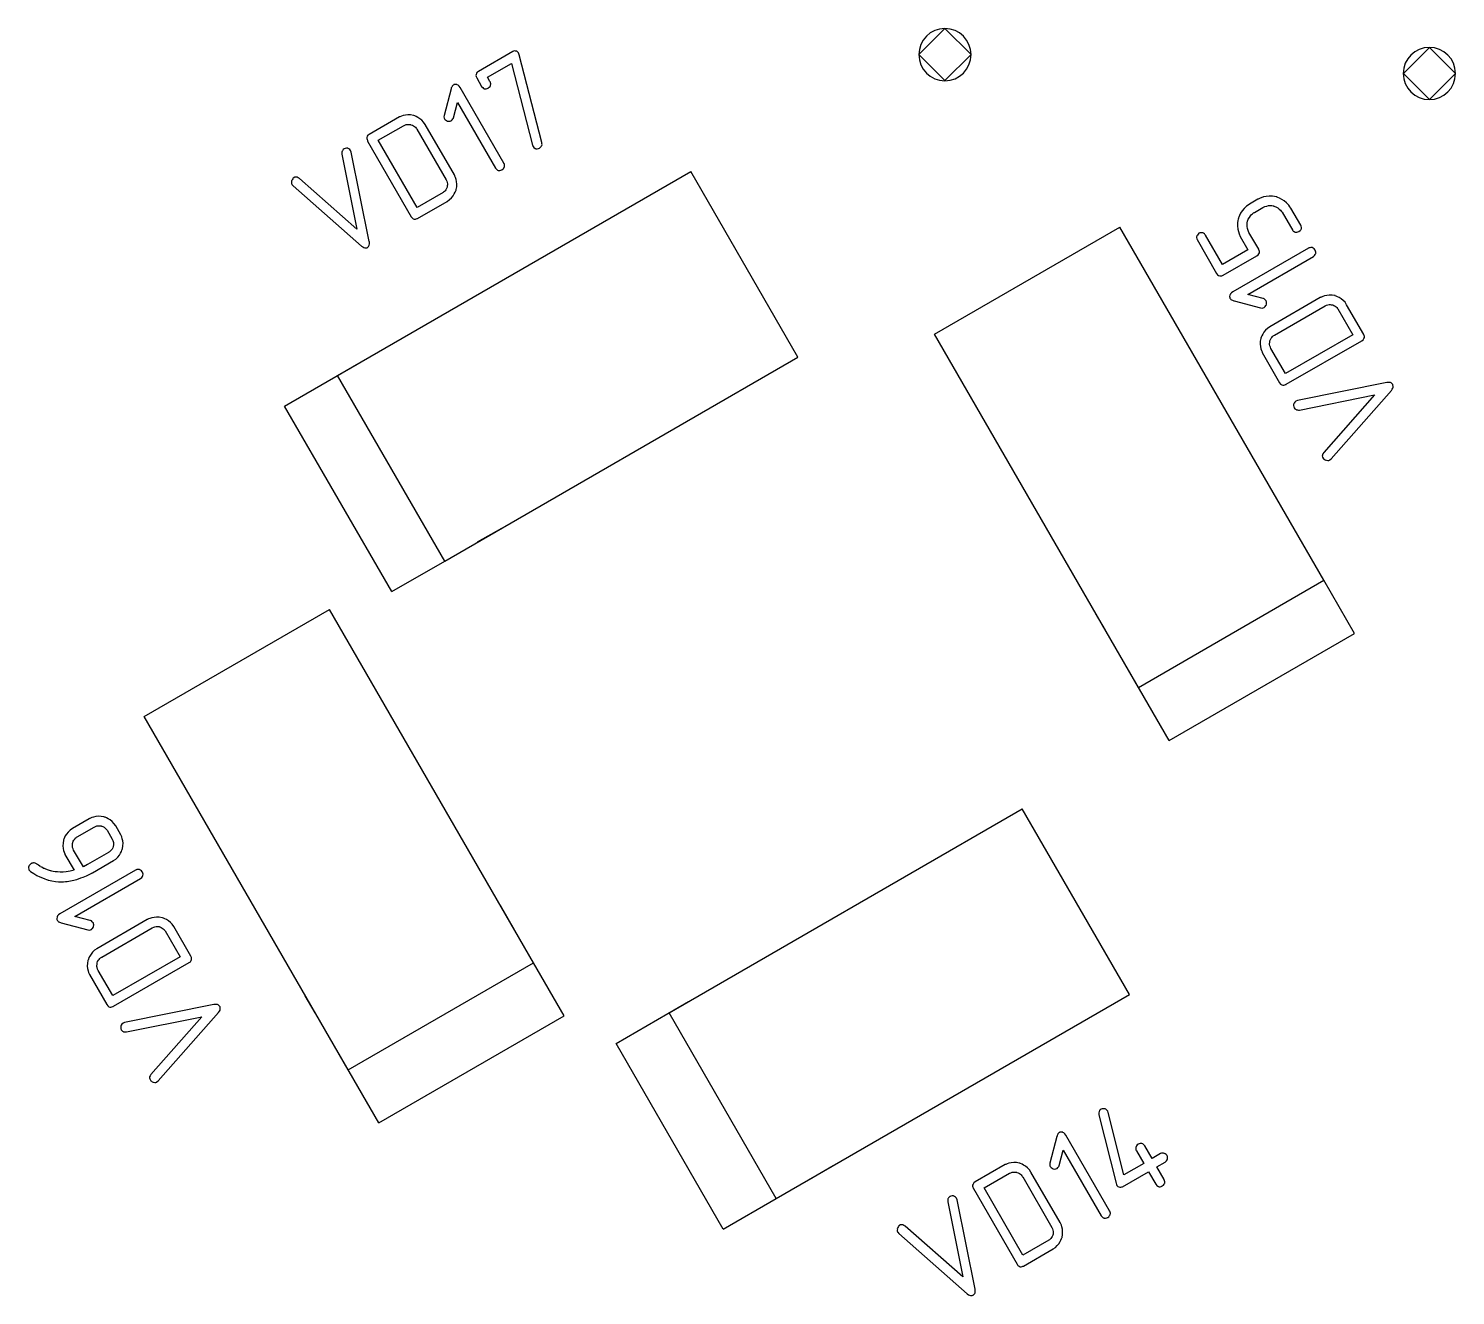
# Model space of a CAD drawing. Header units: inches. Extents: x 0 to 594, y -420 to 0.
# Drawn here: x 244.33 to 258.32, y -57.75 to -45.33 of the extents above; entities that cross this region are included whole.
import ezdxf

# ---------------------------------------------------------------- set-up
doc = ezdxf.new("R2010")
doc.units = ezdxf.units.IN
doc.header["$MEASUREMENT"] = 0

msp = doc.modelspace()

# ---------------------------------------------------------------- linework, layer by layer
at = {"color": 18, "true_color": 0x000000}
for p, q in [((253.312, -45.327), (253.057, -45.583)), ((253.568, -45.583), (253.312, -45.327)), ((249.075, -45.552), (248.738, -45.747)), ((249.083, -45.549), (249.075, -45.552)), ((249.075, -45.552), (249.075, -45.552)), ((249.092, -45.547), (249.083, -45.549)), ((249.102, -45.548), (249.092, -45.547)), ((249.113, -45.55), (249.102, -45.548)), ((249.122, -45.556), (249.113, -45.55)), ((249.13, -45.566), (249.122, -45.556)), ((249.138, -45.586), (249.13, -45.566)), ((249.36, -46.446), (249.138, -45.586)), ((253.057, -45.583), (253.312, -45.838)), ((253.312, -45.838), (253.568, -45.583)), ((258.062, -45.513), (257.807, -45.768)), ((258.318, -45.768), (258.062, -45.513)), ((248.738, -45.747), (248.725, -45.756)), ((248.827, -45.804), (249.061, -45.669)), ((249.061, -45.669), (249.269, -46.47)), ((248.484, -45.888), (248.48, -45.892)), ((248.49, -45.883), (248.484, -45.888)), ((248.496, -45.878), (248.49, -45.883)), ((248.497, -45.877), (248.496, -45.878)), ((248.503, -45.876), (248.497, -45.877)), ((248.497, -45.877), (248.497, -45.877)), ((248.512, -45.875), (248.503, -45.876)), ((248.526, -45.877), (248.512, -45.875)), ((248.529, -45.879), (248.526, -45.877)), ((248.538, -45.883), (248.529, -45.879)), ((248.548, -45.892), (248.538, -45.883)), ((248.715, -45.778), (248.714, -45.788)), ((248.714, -45.788), (248.716, -45.797)), ((248.718, -45.766), (248.715, -45.778)), ((248.716, -45.797), (248.719, -45.805)), ((248.725, -45.756), (248.718, -45.766)), ((248.719, -45.805), (248.721, -45.81)), ((248.721, -45.81), (248.722, -45.811)), ((248.722, -45.811), (248.769, -45.894)), ((248.851, -45.846), (248.827, -45.804)), ((248.851, -45.847), (248.851, -45.846)), ((248.853, -45.85), (248.851, -45.847)), ((248.852, -45.894), (248.855, -45.887)), ((248.855, -45.853), (248.853, -45.85)), ((248.856, -45.859), (248.855, -45.853)), ((248.855, -45.887), (248.857, -45.885)), ((248.858, -45.871), (248.856, -45.859)), ((248.857, -45.885), (248.858, -45.871)), ((257.807, -45.768), (258.062, -46.024)), ((258.062, -46.024), (258.318, -45.768)), ((248.47, -45.917), (248.401, -46.179)), ((248.471, -45.916), (248.47, -45.917)), ((248.472, -45.91), (248.471, -45.916)), ((248.476, -45.901), (248.472, -45.91)), ((248.48, -45.894), (248.476, -45.901)), ((248.48, -45.892), (248.48, -45.894)), ((248.558, -45.906), (248.548, -45.892)), ((248.986, -46.648), (248.558, -45.906)), ((248.769, -45.894), (248.78, -45.906)), ((248.78, -45.906), (248.789, -45.914)), ((248.789, -45.914), (248.795, -45.917)), ((248.795, -45.917), (248.799, -45.918)), ((248.799, -45.918), (248.813, -45.918)), ((248.813, -45.918), (248.823, -45.916)), ((248.823, -45.916), (248.831, -45.913)), ((248.831, -45.913), (248.833, -45.911)), ((248.833, -45.911), (248.844, -45.903)), ((248.844, -45.903), (248.852, -45.894)), ((248.493, -46.202), (248.533, -46.052)), ((248.533, -46.052), (248.905, -46.695)), ((247.963, -46.194), (247.667, -46.365)), ((247.756, -46.423), (248.004, -46.28)), ((247.968, -46.193), (247.963, -46.194)), ((247.963, -46.194), (247.963, -46.194)), ((247.982, -46.186), (247.968, -46.193)), ((248, -46.181), (247.982, -46.186)), ((248.022, -46.176), (248, -46.181)), ((248.004, -46.28), (248.017, -46.274)), ((248.017, -46.274), (248.03, -46.269)), ((248.017, -46.274), (248.017, -46.274)), ((248.047, -46.173), (248.022, -46.176)), ((248.03, -46.269), (248.042, -46.267)), ((248.042, -46.267), (248.053, -46.267)), ((248.073, -46.174), (248.047, -46.173)), ((248.053, -46.267), (248.062, -46.268)), ((248.062, -46.268), (248.071, -46.269)), ((248.071, -46.269), (248.074, -46.27)), ((248.101, -46.18), (248.073, -46.174)), ((248.074, -46.27), (248.076, -46.27)), ((248.076, -46.27), (248.091, -46.275)), ((248.091, -46.275), (248.102, -46.281)), ((248.105, -46.181), (248.101, -46.18)), ((248.102, -46.281), (248.112, -46.289)), ((248.113, -46.184), (248.105, -46.181)), ((248.112, -46.289), (248.12, -46.295)), ((248.128, -46.19), (248.113, -46.184)), ((248.12, -46.295), (248.126, -46.303)), ((248.126, -46.303), (248.131, -46.309)), ((248.144, -46.198), (248.128, -46.19)), ((248.131, -46.309), (248.134, -46.313)), ((248.163, -46.211), (248.144, -46.198)), ((248.182, -46.225), (248.163, -46.211)), ((248.2, -46.244), (248.182, -46.225)), ((248.216, -46.267), (248.2, -46.244)), ((248.502, -46.762), (248.216, -46.267)), ((248.401, -46.179), (248.4, -46.193)), ((248.4, -46.193), (248.402, -46.205)), ((248.402, -46.205), (248.404, -46.211)), ((248.404, -46.211), (248.405, -46.213)), ((248.405, -46.213), (248.405, -46.214)), ((248.405, -46.214), (248.41, -46.219)), ((248.41, -46.219), (248.414, -46.223)), ((248.414, -46.223), (248.425, -46.23)), ((248.425, -46.23), (248.432, -46.234)), ((248.432, -46.234), (248.435, -46.234)), ((248.435, -46.234), (248.436, -46.235)), ((248.436, -46.235), (248.45, -46.237)), ((248.45, -46.237), (248.461, -46.235)), ((248.461, -46.235), (248.468, -46.233)), ((248.468, -46.233), (248.471, -46.231)), ((248.471, -46.231), (248.48, -46.223)), ((248.48, -46.223), (248.488, -46.213)), ((248.488, -46.213), (248.492, -46.206)), ((248.492, -46.206), (248.493, -46.202)), ((247.647, -46.384), (247.644, -46.396)), ((247.644, -46.396), (247.644, -46.406)), ((247.644, -46.406), (247.646, -46.415)), ((247.646, -46.415), (247.649, -46.423)), ((247.654, -46.374), (247.647, -46.384)), ((247.649, -46.423), (247.65, -46.428)), ((247.65, -46.428), (247.651, -46.43)), ((247.651, -46.43), (248.079, -47.172)), ((247.667, -46.365), (247.654, -46.374)), ((248.137, -47.083), (247.756, -46.423)), ((248.134, -46.313), (248.135, -46.315)), ((248.135, -46.315), (248.421, -46.81)), ((249.361, -46.448), (249.36, -46.446)), ((249.361, -46.454), (249.361, -46.448)), ((247.4, -46.54), (247.399, -46.549)), ((247.399, -46.549), (247.399, -46.555)), ((247.399, -46.555), (247.4, -46.558)), ((247.402, -46.529), (247.4, -46.54)), ((247.4, -46.558), (247.547, -47.295)), ((247.404, -46.526), (247.402, -46.529)), ((247.407, -46.52), (247.404, -46.526)), ((247.413, -46.513), (247.407, -46.52)), ((247.421, -46.507), (247.413, -46.513)), ((247.423, -46.506), (247.421, -46.507)), ((247.431, -46.503), (247.423, -46.506)), ((247.423, -46.506), (247.423, -46.506)), ((247.443, -46.501), (247.431, -46.503)), ((247.456, -46.501), (247.443, -46.501)), ((247.46, -46.502), (247.456, -46.501)), ((247.467, -46.506), (247.46, -46.502)), ((247.476, -46.513), (247.467, -46.506)), ((247.485, -46.523), (247.476, -46.513)), ((247.491, -46.54), (247.485, -46.523)), ((247.668, -47.416), (247.491, -46.54)), ((249.269, -46.47), (249.27, -46.474)), ((249.27, -46.474), (249.271, -46.479)), ((249.271, -46.479), (249.273, -46.482)), ((249.273, -46.482), (249.274, -46.484)), ((249.274, -46.484), (249.282, -46.495)), ((249.282, -46.495), (249.293, -46.502)), ((249.293, -46.502), (249.299, -46.505)), ((249.299, -46.505), (249.302, -46.507)), ((249.302, -46.507), (249.315, -46.507)), ((249.315, -46.507), (249.326, -46.504)), ((249.326, -46.504), (249.336, -46.5)), ((249.336, -46.5), (249.338, -46.499)), ((249.338, -46.499), (249.347, -46.492)), ((249.347, -46.492), (249.354, -46.483)), ((249.354, -46.483), (249.357, -46.478)), ((249.357, -46.478), (249.359, -46.475)), ((249.359, -46.475), (249.362, -46.464)), ((249.362, -46.464), (249.361, -46.454)), ((247.357, -48.73), (250.821, -46.73)), ((248.905, -46.695), (248.915, -46.707)), ((248.915, -46.707), (248.924, -46.715)), ((248.924, -46.715), (248.931, -46.718)), ((248.931, -46.718), (248.934, -46.719)), ((248.934, -46.719), (248.948, -46.719)), ((248.948, -46.719), (248.958, -46.717)), ((248.958, -46.717), (248.966, -46.714)), ((248.966, -46.714), (248.968, -46.712)), ((248.968, -46.712), (248.98, -46.704)), ((248.98, -46.704), (248.987, -46.695)), ((248.987, -46.649), (248.986, -46.648)), ((248.989, -46.652), (248.987, -46.649)), ((248.987, -46.695), (248.99, -46.688)), ((248.992, -46.66), (248.989, -46.652)), ((248.99, -46.688), (248.992, -46.686)), ((248.994, -46.672), (248.992, -46.66)), ((248.992, -46.686), (248.994, -46.672)), ((251.871, -48.549), (250.821, -46.73)), ((246.906, -46.822), (246.904, -46.836)), ((246.904, -46.836), (246.905, -46.847)), ((246.907, -46.818), (246.905, -46.821)), ((246.905, -46.821), (246.906, -46.822)), ((246.905, -46.847), (246.908, -46.854)), ((246.91, -46.81), (246.907, -46.818)), ((246.908, -46.854), (246.908, -46.855)), ((246.908, -46.855), (246.909, -46.856)), ((246.909, -46.856), (246.92, -46.869)), ((246.917, -46.801), (246.91, -46.81)), ((246.921, -46.795), (246.917, -46.801)), ((246.92, -46.869), (247.59, -47.461)), ((246.938, -46.786), (246.921, -46.795)), ((246.951, -46.783), (246.938, -46.786)), ((246.953, -46.783), (246.951, -46.783)), ((246.959, -46.785), (246.953, -46.783)), ((246.97, -46.79), (246.959, -46.785)), ((246.983, -46.797), (246.97, -46.79)), ((247.547, -47.295), (246.983, -46.797)), ((248.421, -46.81), (248.427, -46.824)), ((248.427, -46.824), (248.431, -46.837)), ((248.431, -46.837), (248.434, -46.85)), ((248.433, -46.87), (248.432, -46.878)), ((248.434, -46.861), (248.433, -46.87)), ((248.434, -46.85), (248.434, -46.861)), ((248.503, -46.763), (248.502, -46.762)), ((248.503, -46.764), (248.503, -46.763)), ((248.505, -46.768), (248.503, -46.764)), ((248.507, -46.774), (248.505, -46.768)), ((248.514, -46.788), (248.507, -46.774)), ((248.519, -46.806), (248.514, -46.788)), ((248.524, -46.827), (248.519, -46.806)), ((248.526, -46.852), (248.524, -46.827)), ((248.525, -46.879), (248.526, -46.852)), ((248.391, -46.936), (248.137, -47.083)), ((248.397, -46.932), (248.391, -46.936)), ((248.404, -46.926), (248.397, -46.932)), ((248.412, -46.918), (248.404, -46.926)), ((248.418, -46.908), (248.412, -46.918)), ((248.425, -46.897), (248.418, -46.908)), ((248.431, -46.884), (248.425, -46.897)), ((248.432, -46.878), (248.431, -46.882)), ((248.431, -46.882), (248.431, -46.884)), ((248.432, -47.022), (248.455, -47.005)), ((248.455, -47.005), (248.474, -46.988)), ((248.474, -46.988), (248.49, -46.969)), ((248.49, -46.969), (248.501, -46.949)), ((248.501, -46.949), (248.51, -46.933)), ((248.51, -46.933), (248.516, -46.919)), ((248.516, -46.919), (248.52, -46.911)), ((248.52, -46.911), (248.521, -46.907)), ((248.521, -46.907), (248.525, -46.879)), ((256.381, -47.001), (256.299, -47.048)), ((256.382, -47), (256.381, -47.001)), ((256.384, -46.999), (256.382, -47)), ((256.389, -46.996), (256.384, -46.999)), ((256.396, -46.994), (256.389, -46.996)), ((256.402, -46.99), (256.396, -46.994)), ((256.412, -46.988), (256.402, -46.99)), ((256.435, -46.979), (256.412, -46.988)), ((256.461, -46.974), (256.435, -46.979)), ((256.492, -46.971), (256.461, -46.974)), ((256.508, -46.971), (256.492, -46.971)), ((256.525, -46.971), (256.508, -46.971)), ((256.543, -46.974), (256.525, -46.971)), ((256.561, -46.978), (256.543, -46.974)), ((256.563, -46.979), (256.561, -46.978)), ((256.565, -46.979), (256.563, -46.979)), ((256.57, -46.981), (256.565, -46.979)), ((256.577, -46.983), (256.57, -46.981)), ((256.593, -46.991), (256.577, -46.983)), ((256.614, -47.003), (256.593, -46.991)), ((256.637, -47.017), (256.614, -47.003)), ((248.142, -47.19), (248.432, -47.022)), ((256.211, -47.139), (256.201, -47.16)), ((256.227, -47.116), (256.211, -47.139)), ((256.246, -47.092), (256.227, -47.116)), ((256.27, -47.068), (256.246, -47.092)), ((256.284, -47.059), (256.27, -47.068)), ((256.299, -47.048), (256.284, -47.059)), ((256.318, -47.152), (256.329, -47.143)), ((256.329, -47.143), (256.338, -47.135)), ((256.338, -47.135), (256.344, -47.131)), ((256.344, -47.131), (256.346, -47.13)), ((256.346, -47.13), (256.428, -47.083)), ((256.428, -47.083), (256.448, -47.073)), ((256.448, -47.073), (256.468, -47.068)), ((256.468, -47.068), (256.485, -47.064)), ((256.485, -47.064), (256.503, -47.064)), ((256.503, -47.064), (256.516, -47.064)), ((256.516, -47.064), (256.529, -47.065)), ((256.529, -47.065), (256.536, -47.067)), ((256.536, -47.067), (256.538, -47.068)), ((256.538, -47.068), (256.558, -47.076)), ((256.558, -47.076), (256.575, -47.086)), ((256.575, -47.086), (256.589, -47.097)), ((256.589, -47.097), (256.601, -47.108)), ((256.601, -47.108), (256.61, -47.119)), ((256.61, -47.119), (256.618, -47.127)), ((256.618, -47.127), (256.722, -47.308)), ((256.661, -47.036), (256.637, -47.017)), ((256.685, -47.06), (256.661, -47.036)), ((256.694, -47.074), (256.685, -47.06)), ((256.705, -47.089), (256.694, -47.074)), ((256.801, -47.256), (256.705, -47.089)), ((248.079, -47.172), (248.088, -47.185)), ((248.088, -47.185), (248.099, -47.192)), ((248.099, -47.192), (248.109, -47.195)), ((248.109, -47.195), (248.121, -47.195)), ((248.121, -47.195), (248.129, -47.193)), ((248.129, -47.193), (248.136, -47.191)), ((248.136, -47.191), (248.142, -47.19)), ((253.21, -48.324), (255.028, -47.274)), ((257.028, -50.738), (255.028, -47.274)), ((256.185, -47.212), (256.181, -47.228)), ((256.181, -47.228), (256.182, -47.246)), ((256.182, -47.246), (256.182, -47.262)), ((256.182, -47.262), (256.185, -47.293)), ((256.189, -47.193), (256.185, -47.212)), ((256.19, -47.189), (256.189, -47.191)), ((256.189, -47.191), (256.189, -47.193)), ((256.191, -47.183), (256.19, -47.189)), ((256.194, -47.177), (256.191, -47.183)), ((256.201, -47.16), (256.194, -47.177)), ((256.275, -47.238), (256.277, -47.227)), ((256.275, -47.252), (256.275, -47.238)), ((256.275, -47.269), (256.275, -47.252)), ((256.279, -47.287), (256.275, -47.269)), ((256.277, -47.227), (256.279, -47.219)), ((256.279, -47.217), (256.287, -47.197)), ((256.279, -47.219), (256.279, -47.217)), ((256.284, -47.307), (256.279, -47.287)), ((256.287, -47.197), (256.297, -47.18)), ((256.297, -47.18), (256.307, -47.164)), ((256.307, -47.164), (256.318, -47.152)), ((256.805, -47.265), (256.801, -47.256)), ((256.807, -47.277), (256.805, -47.265)), ((256.805, -47.293), (256.807, -47.29)), ((256.807, -47.29), (256.807, -47.277)), ((247.669, -47.417), (247.668, -47.416)), ((247.669, -47.419), (247.669, -47.417)), ((247.67, -47.426), (247.669, -47.419)), ((247.67, -47.438), (247.67, -47.426)), ((255.782, -47.363), (255.78, -47.37)), ((255.78, -47.37), (255.78, -47.377)), ((255.78, -47.377), (255.781, -47.389)), ((255.781, -47.389), (255.784, -47.397)), ((255.783, -47.359), (255.782, -47.363)), ((255.787, -47.352), (255.783, -47.359)), ((255.784, -47.397), (255.976, -47.729)), ((255.784, -47.397), (255.784, -47.397)), ((255.794, -47.343), (255.787, -47.352)), ((255.803, -47.334), (255.794, -47.343)), ((255.806, -47.333), (255.803, -47.334)), ((255.812, -47.331), (255.806, -47.333)), ((255.823, -47.329), (255.812, -47.331)), ((255.836, -47.33), (255.823, -47.329)), ((255.84, -47.33), (255.836, -47.33)), ((255.847, -47.334), (255.84, -47.33)), ((255.857, -47.341), (255.847, -47.334)), ((255.862, -47.346), (255.857, -47.341)), ((255.867, -47.353), (255.862, -47.346)), ((256.034, -47.641), (255.867, -47.353)), ((256.185, -47.293), (256.19, -47.319)), ((256.19, -47.319), (256.198, -47.341)), ((256.198, -47.341), (256.2, -47.351)), ((256.2, -47.351), (256.204, -47.358)), ((256.204, -47.358), (256.207, -47.365)), ((256.207, -47.365), (256.283, -47.497)), ((256.293, -47.326), (256.284, -47.307)), ((256.389, -47.492), (256.293, -47.326)), ((256.722, -47.308), (256.728, -47.313)), ((256.728, -47.313), (256.737, -47.319)), ((256.737, -47.319), (256.745, -47.323)), ((256.745, -47.323), (256.748, -47.324)), ((256.748, -47.324), (256.749, -47.324)), ((256.749, -47.324), (256.763, -47.324)), ((256.763, -47.324), (256.774, -47.321)), ((256.774, -47.321), (256.781, -47.319)), ((256.781, -47.319), (256.782, -47.318)), ((256.782, -47.318), (256.783, -47.317)), ((256.783, -47.317), (256.794, -47.309)), ((256.794, -47.309), (256.801, -47.3)), ((256.801, -47.3), (256.805, -47.293)), ((247.59, -47.461), (247.603, -47.469)), ((247.603, -47.469), (247.614, -47.474)), ((247.614, -47.474), (247.624, -47.477)), ((247.624, -47.477), (247.633, -47.476)), ((247.633, -47.476), (247.64, -47.476)), ((247.64, -47.476), (247.646, -47.476)), ((247.646, -47.476), (247.65, -47.474)), ((247.65, -47.474), (247.659, -47.464)), ((247.659, -47.464), (247.664, -47.457)), ((247.664, -47.457), (247.668, -47.452)), ((247.668, -47.45), (247.67, -47.438)), ((247.668, -47.452), (247.668, -47.45)), ((256.283, -47.497), (256.034, -47.641)), ((256.041, -47.746), (256.372, -47.555)), ((256.877, -47.481), (256.135, -47.909)), ((256.281, -47.934), (256.925, -47.563)), ((256.372, -47.555), (256.384, -47.546)), ((256.384, -47.546), (256.391, -47.535)), ((256.391, -47.498), (256.389, -47.492)), ((256.393, -47.505), (256.391, -47.498)), ((256.391, -47.535), (256.395, -47.525)), ((256.395, -47.514), (256.393, -47.505)), ((256.395, -47.525), (256.395, -47.514)), ((256.879, -47.48), (256.877, -47.481)), ((256.881, -47.479), (256.879, -47.48)), ((256.889, -47.476), (256.881, -47.479)), ((256.901, -47.474), (256.889, -47.476)), ((256.915, -47.475), (256.901, -47.474)), ((256.918, -47.477), (256.915, -47.475)), ((256.924, -47.48), (256.918, -47.477)), ((256.933, -47.488), (256.924, -47.48)), ((256.925, -47.563), (256.937, -47.552)), ((256.942, -47.499), (256.933, -47.488)), ((256.937, -47.552), (256.944, -47.543)), ((256.943, -47.501), (256.942, -47.499)), ((256.946, -47.51), (256.943, -47.501)), ((256.944, -47.543), (256.947, -47.537)), ((256.949, -47.519), (256.946, -47.51)), ((256.947, -47.537), (256.948, -47.533)), ((256.948, -47.533), (256.949, -47.519)), ((255.976, -47.729), (255.985, -47.742)), ((255.985, -47.742), (255.995, -47.749)), ((255.995, -47.749), (256.007, -47.752)), ((256.007, -47.752), (256.017, -47.753)), ((256.017, -47.753), (256.026, -47.751)), ((256.026, -47.751), (256.034, -47.748)), ((256.034, -47.748), (256.04, -47.746)), ((256.04, -47.746), (256.041, -47.746)), ((256.106, -47.941), (256.104, -47.955)), ((256.104, -47.955), (256.105, -47.964)), ((256.105, -47.964), (256.107, -47.97)), ((256.108, -47.938), (256.106, -47.941)), ((256.107, -47.97), (256.107, -47.971)), ((256.107, -47.97), (256.107, -47.97)), ((256.107, -47.971), (256.113, -47.978)), ((256.112, -47.929), (256.108, -47.938)), ((256.121, -47.919), (256.112, -47.929)), ((256.113, -47.978), (256.117, -47.983)), ((256.117, -47.983), (256.122, -47.987)), ((256.135, -47.909), (256.121, -47.919)), ((256.122, -47.987), (256.123, -47.988)), ((256.123, -47.988), (256.131, -47.992)), ((256.431, -47.974), (256.281, -47.934)), ((256.435, -47.975), (256.431, -47.974)), ((256.443, -47.979), (256.435, -47.975)), ((256.452, -47.987), (256.443, -47.979)), ((256.461, -47.997), (256.452, -47.987)), ((256.991, -47.965), (256.497, -48.251)), ((256.992, -47.965), (256.991, -47.965)), ((256.994, -47.964), (256.992, -47.965)), ((256.997, -47.962), (256.994, -47.964)), ((257.003, -47.96), (256.997, -47.962)), ((257.017, -47.954), (257.003, -47.96)), ((257.035, -47.948), (257.017, -47.954)), ((257.057, -47.944), (257.035, -47.948)), ((257.081, -47.941), (257.057, -47.944)), ((257.108, -47.942), (257.081, -47.941)), ((257.137, -47.946), (257.108, -47.942)), ((257.14, -47.948), (257.137, -47.946)), ((257.149, -47.951), (257.14, -47.948)), ((257.162, -47.958), (257.149, -47.951)), ((257.179, -47.966), (257.162, -47.958)), ((257.198, -47.978), (257.179, -47.966)), ((257.217, -47.993), (257.198, -47.978)), ((256.131, -47.992), (256.139, -47.995)), ((256.139, -47.995), (256.145, -47.997)), ((256.145, -47.997), (256.147, -47.997)), ((256.147, -47.997), (256.408, -48.066)), ((256.408, -48.066), (256.422, -48.068)), ((256.422, -48.068), (256.434, -48.066)), ((256.434, -48.066), (256.441, -48.063)), ((256.441, -48.063), (256.442, -48.063)), ((256.442, -48.063), (256.443, -48.062)), ((256.443, -48.062), (256.448, -48.057)), ((256.448, -48.057), (256.453, -48.053)), ((256.453, -48.053), (256.46, -48.043)), ((256.46, -48.043), (256.464, -48.036)), ((256.462, -47.999), (256.461, -47.997)), ((256.464, -48.006), (256.462, -47.999)), ((256.464, -48.036), (256.463, -48.032)), ((256.463, -48.032), (256.465, -48.032)), ((256.466, -48.018), (256.464, -48.006)), ((256.465, -48.032), (256.466, -48.018)), ((256.544, -48.333), (257.04, -48.046)), ((257.04, -48.046), (257.054, -48.04)), ((257.054, -48.04), (257.066, -48.036)), ((257.066, -48.036), (257.079, -48.033)), ((257.079, -48.033), (257.091, -48.033)), ((257.091, -48.033), (257.1, -48.035)), ((257.1, -48.035), (257.108, -48.035)), ((257.108, -48.035), (257.112, -48.036)), ((257.112, -48.036), (257.114, -48.036)), ((257.114, -48.036), (257.126, -48.042)), ((257.126, -48.042), (257.137, -48.049)), ((257.137, -48.049), (257.148, -48.056)), ((257.148, -48.056), (257.155, -48.063)), ((257.155, -48.063), (257.161, -48.071)), ((257.161, -48.071), (257.166, -48.076)), ((257.166, -48.076), (257.312, -48.33)), ((257.235, -48.012), (257.217, -47.993)), ((257.251, -48.035), (257.235, -48.012)), ((257.419, -48.326), (257.251, -48.035)), ((256.474, -48.267), (256.455, -48.285)), ((256.497, -48.251), (256.474, -48.267)), ((247.917, -48.407), (248.084, -48.31)), ((255.21, -51.788), (253.21, -48.324)), ((256.404, -48.394), (256.403, -48.421)), ((256.409, -48.367), (256.404, -48.394)), ((256.41, -48.363), (256.409, -48.367)), ((256.413, -48.354), (256.41, -48.363)), ((256.419, -48.339), (256.413, -48.354)), ((256.428, -48.323), (256.419, -48.339)), ((256.44, -48.305), (256.428, -48.323)), ((256.455, -48.285), (256.44, -48.305)), ((256.496, -48.414), (256.498, -48.405)), ((256.498, -48.397), (256.499, -48.393)), ((256.498, -48.405), (256.498, -48.397)), ((256.499, -48.391), (256.504, -48.377)), ((256.499, -48.393), (256.499, -48.391)), ((256.504, -48.377), (256.511, -48.365)), ((256.511, -48.365), (256.518, -48.356)), ((256.518, -48.356), (256.525, -48.347)), ((256.525, -48.347), (256.532, -48.341)), ((256.532, -48.341), (256.538, -48.336)), ((256.538, -48.336), (256.543, -48.333)), ((256.543, -48.333), (256.544, -48.333)), ((257.312, -48.33), (256.652, -48.711)), ((256.659, -48.816), (257.401, -48.388)), ((257.401, -48.388), (257.414, -48.379)), ((257.414, -48.379), (257.421, -48.368)), ((257.42, -48.331), (257.419, -48.326)), ((257.423, -48.338), (257.42, -48.331)), ((257.421, -48.368), (257.425, -48.358)), ((257.425, -48.347), (257.423, -48.338)), ((257.425, -48.358), (257.425, -48.347)), ((248.407, -50.549), (251.871, -48.549)), ((256.403, -48.421), (256.405, -48.445)), ((256.405, -48.445), (256.41, -48.467)), ((256.41, -48.467), (256.415, -48.485)), ((256.415, -48.485), (256.422, -48.499)), ((256.422, -48.499), (256.424, -48.505)), ((256.424, -48.505), (256.594, -48.8)), ((256.424, -48.505), (256.424, -48.505)), ((256.496, -48.425), (256.496, -48.414)), ((256.498, -48.437), (256.496, -48.425)), ((256.503, -48.451), (256.498, -48.437)), ((256.509, -48.464), (256.503, -48.451)), ((256.503, -48.451), (256.503, -48.451)), ((256.652, -48.711), (256.509, -48.464)), ((246.838, -49.03), (247.549, -48.619)), ((248.407, -50.549), (247.357, -48.73)), ((256.594, -48.8), (256.603, -48.813)), ((256.603, -48.813), (256.614, -48.82)), ((256.614, -48.82), (256.625, -48.823)), ((256.625, -48.823), (256.635, -48.824)), ((256.635, -48.824), (256.644, -48.822)), ((256.644, -48.822), (256.652, -48.819)), ((256.652, -48.819), (256.658, -48.817)), ((256.658, -48.817), (256.659, -48.816)), ((257.645, -48.799), (256.769, -48.976)), ((257.646, -48.798), (257.645, -48.799)), ((257.648, -48.799), (257.646, -48.798)), ((257.656, -48.798), (257.648, -48.799)), ((257.667, -48.798), (257.656, -48.798)), ((257.679, -48.799), (257.667, -48.798)), ((257.681, -48.799), (257.679, -48.799)), ((257.686, -48.803), (257.681, -48.799)), ((257.693, -48.809), (257.686, -48.803)), ((257.703, -48.818), (257.693, -48.809)), ((257.705, -48.821), (257.703, -48.818)), ((257.705, -48.827), (257.705, -48.821)), ((257.706, -48.834), (257.705, -48.827)), ((256.788, -49.068), (257.525, -48.92)), ((257.525, -48.92), (257.027, -49.485)), ((257.099, -49.547), (257.69, -48.877)), ((257.69, -48.877), (257.699, -48.864)), ((257.699, -48.864), (257.704, -48.853)), ((257.704, -48.853), (257.706, -48.843)), ((257.706, -48.843), (257.706, -48.834)), ((247.888, -50.849), (246.838, -49.03)), ((256.731, -49.011), (256.73, -49.024)), ((256.73, -49.024), (256.732, -49.036)), ((256.732, -49.007), (256.731, -49.011)), ((256.736, -49), (256.732, -49.007)), ((256.732, -49.036), (256.735, -49.044)), ((256.735, -49.044), (256.736, -49.047)), ((256.735, -49.044), (256.735, -49.044)), ((256.742, -48.991), (256.736, -49)), ((256.736, -49.047), (256.743, -49.055)), ((256.753, -48.982), (256.742, -48.991)), ((256.743, -49.055), (256.749, -49.06)), ((256.749, -49.06), (256.756, -49.063)), ((256.769, -48.976), (256.753, -48.982)), ((256.756, -49.063), (256.758, -49.065)), ((256.758, -49.065), (256.769, -49.067)), ((256.769, -49.067), (256.778, -49.068)), ((256.778, -49.068), (256.784, -49.068)), ((256.784, -49.068), (256.788, -49.068)), ((257.013, -49.514), (257.012, -49.516)), ((257.012, -49.516), (257.015, -49.529)), ((257.014, -49.508), (257.013, -49.514)), ((257.019, -49.497), (257.014, -49.508)), ((257.015, -49.529), (257.025, -49.546)), ((257.027, -49.485), (257.019, -49.497)), ((257.025, -49.546), (257.031, -49.551)), ((257.031, -49.551), (257.039, -49.557)), ((257.039, -49.557), (257.048, -49.56)), ((257.048, -49.56), (257.05, -49.562)), ((257.05, -49.562), (257.052, -49.561)), ((257.052, -49.561), (257.066, -49.563)), ((257.066, -49.563), (257.076, -49.562)), ((257.076, -49.562), (257.083, -49.56)), ((257.083, -49.56), (257.084, -49.559)), ((257.084, -49.559), (257.085, -49.558)), ((257.085, -49.558), (257.099, -49.547)), ((248.73, -50.362), (248.967, -50.226)), ((256.842, -50.415), (256.705, -50.178)), ((247.888, -50.849), (248.407, -50.549)), ((255.21, -51.788), (257.028, -50.738)), ((257.328, -51.258), (257.028, -50.738)), ((245.46, -52.074), (247.278, -51.024)), ((249.278, -54.488), (247.278, -51.024)), ((254.887, -51.228), (254.79, -51.061)), ((255.51, -52.308), (257.328, -51.258)), ((255.51, -52.308), (255.099, -51.596)), ((247.46, -55.538), (245.46, -52.074)), ((250.607, -54.98), (254.071, -52.98)), ((255.121, -54.799), (254.071, -52.98)), ((244.922, -53.076), (244.757, -53.171)), ((244.805, -53.253), (244.969, -53.158)), ((244.923, -53.075), (244.922, -53.076)), ((244.925, -53.075), (244.923, -53.075)), ((244.928, -53.072), (244.925, -53.075)), ((244.934, -53.071), (244.928, -53.072)), ((244.947, -53.065), (244.934, -53.071)), ((244.965, -53.06), (244.947, -53.065)), ((244.987, -53.055), (244.965, -53.06)), ((244.969, -53.158), (244.984, -53.151)), ((244.984, -53.151), (244.996, -53.147)), ((245.011, -53.052), (244.987, -53.055)), ((244.996, -53.147), (245.009, -53.145)), ((245.009, -53.145), (245.02, -53.145)), ((245.038, -53.053), (245.011, -53.052)), ((245.02, -53.145), (245.029, -53.146)), ((245.029, -53.146), (245.038, -53.146)), ((245.066, -53.058), (245.038, -53.053)), ((245.038, -53.146), (245.041, -53.147)), ((245.041, -53.147), (245.043, -53.148)), ((245.043, -53.148), (245.056, -53.153)), ((245.056, -53.153), (245.067, -53.16)), ((245.07, -53.059), (245.066, -53.058)), ((245.067, -53.16), (245.077, -53.167)), ((245.079, -53.062), (245.07, -53.059)), ((245.077, -53.167), (245.085, -53.174)), ((245.092, -53.068), (245.079, -53.062)), ((245.108, -53.076), (245.092, -53.068)), ((245.127, -53.088), (245.108, -53.076)), ((245.146, -53.103), (245.127, -53.088)), ((245.164, -53.123), (245.146, -53.103)), ((245.181, -53.146), (245.164, -53.123)), ((245.232, -53.235), (245.181, -53.146)), ((244.67, -53.287), (244.665, -53.316)), ((244.671, -53.283), (244.67, -53.287)), ((244.674, -53.275), (244.671, -53.283)), ((244.679, -53.261), (244.674, -53.275)), ((244.687, -53.244), (244.679, -53.261)), ((244.699, -53.226), (244.687, -53.244)), ((244.714, -53.206), (244.699, -53.226)), ((244.734, -53.188), (244.714, -53.206)), ((244.757, -53.171), (244.734, -53.188)), ((244.76, -53.311), (244.765, -53.297)), ((244.765, -53.297), (244.771, -53.285)), ((244.771, -53.285), (244.779, -53.276)), ((244.779, -53.276), (244.785, -53.267)), ((244.785, -53.267), (244.793, -53.261)), ((244.793, -53.261), (244.798, -53.256)), ((244.798, -53.256), (244.803, -53.254)), ((244.803, -53.254), (244.805, -53.253)), ((245.085, -53.174), (245.091, -53.182)), ((245.091, -53.182), (245.096, -53.187)), ((245.096, -53.187), (245.147, -53.277)), ((245.147, -53.277), (245.152, -53.288)), ((245.152, -53.288), (245.157, -53.299)), ((245.157, -53.299), (245.16, -53.308)), ((245.234, -53.241), (245.232, -53.235)), ((245.24, -53.254), (245.234, -53.241)), ((245.245, -53.272), (245.24, -53.254)), ((245.25, -53.294), (245.245, -53.272)), ((245.253, -53.316), (245.25, -53.294)), ((244.665, -53.316), (244.664, -53.342)), ((244.664, -53.342), (244.667, -53.367)), ((244.667, -53.367), (244.671, -53.387)), ((244.671, -53.387), (244.676, -53.405)), ((244.676, -53.405), (244.683, -53.419)), ((244.683, -53.419), (244.684, -53.425)), ((244.684, -53.425), (244.774, -53.58)), ((244.757, -53.334), (244.758, -53.325)), ((244.757, -53.345), (244.757, -53.334)), ((244.759, -53.357), (244.757, -53.345)), ((244.758, -53.325), (244.759, -53.317)), ((244.759, -53.317), (244.76, -53.313)), ((244.764, -53.371), (244.759, -53.357)), ((244.76, -53.313), (244.76, -53.311)), ((244.769, -53.384), (244.764, -53.371)), ((244.764, -53.371), (244.764, -53.371)), ((244.864, -53.547), (244.769, -53.384)), ((245.112, -53.406), (244.906, -53.525)), ((245.114, -53.405), (245.112, -53.406)), ((245.119, -53.402), (245.114, -53.405)), ((245.124, -53.397), (245.119, -53.402)), ((245.131, -53.392), (245.124, -53.397)), ((245.138, -53.383), (245.131, -53.392)), ((245.146, -53.373), (245.138, -53.383)), ((245.152, -53.362), (245.146, -53.373)), ((245.158, -53.349), (245.152, -53.362)), ((245.159, -53.337), (245.157, -53.345)), ((245.157, -53.345), (245.158, -53.349)), ((245.16, -53.324), (245.159, -53.337)), ((245.16, -53.308), (245.16, -53.31)), ((245.16, -53.31), (245.16, -53.311)), ((245.16, -53.311), (245.16, -53.324)), ((245.202, -53.453), (245.218, -53.433)), ((245.218, -53.433), (245.229, -53.415)), ((245.229, -53.415), (245.238, -53.398)), ((245.238, -53.398), (245.243, -53.384)), ((245.243, -53.384), (245.246, -53.375)), ((245.246, -53.375), (245.247, -53.372)), ((245.247, -53.372), (245.252, -53.343)), ((245.252, -53.343), (245.253, -53.316)), ((244.329, -53.542), (244.327, -53.55)), ((244.327, -53.55), (244.327, -53.556)), ((244.327, -53.556), (244.328, -53.569)), ((244.328, -53.569), (244.331, -53.577)), ((244.33, -53.54), (244.329, -53.542)), ((244.334, -53.533), (244.33, -53.54)), ((244.331, -53.577), (244.332, -53.579)), ((244.331, -53.577), (244.331, -53.577)), ((244.332, -53.579), (244.347, -53.594)), ((244.342, -53.523), (244.334, -53.533)), ((244.354, -53.515), (244.342, -53.523)), ((244.355, -53.514), (244.354, -53.515)), ((244.36, -53.511), (244.355, -53.514)), ((244.368, -53.51), (244.36, -53.511)), ((244.376, -53.509), (244.368, -53.51)), ((244.378, -53.509), (244.376, -53.509)), ((244.383, -53.509), (244.378, -53.509)), ((244.393, -53.512), (244.383, -53.509)), ((244.404, -53.518), (244.393, -53.512)), ((244.405, -53.519), (244.404, -53.518)), ((244.407, -53.52), (244.405, -53.519)), ((244.415, -53.525), (244.407, -53.52)), ((244.425, -53.532), (244.415, -53.525)), ((244.437, -53.54), (244.425, -53.532)), ((244.439, -53.542), (244.437, -53.54)), ((244.445, -53.547), (244.439, -53.542)), ((244.456, -53.552), (244.445, -53.547)), ((244.469, -53.559), (244.456, -53.552)), ((244.471, -53.56), (244.469, -53.559)), ((244.474, -53.563), (244.471, -53.56)), ((244.482, -53.565), (244.474, -53.563)), ((244.49, -53.568), (244.482, -53.565)), ((244.513, -53.577), (244.49, -53.568)), ((244.541, -53.586), (244.513, -53.577)), ((244.545, -53.587), (244.541, -53.586)), ((244.554, -53.589), (244.545, -53.587)), ((245.377, -53.58), (244.635, -54.008)), ((244.774, -53.58), (244.735, -53.589)), ((244.906, -53.525), (244.864, -53.547)), ((244.953, -53.607), (245.16, -53.487)), ((245.16, -53.487), (245.183, -53.471)), ((245.183, -53.471), (245.202, -53.453)), ((245.379, -53.579), (245.377, -53.58)), ((245.381, -53.578), (245.379, -53.579)), ((245.389, -53.575), (245.381, -53.578)), ((245.401, -53.573), (245.389, -53.575)), ((245.415, -53.574), (245.401, -53.573)), ((245.418, -53.576), (245.415, -53.574)), ((245.424, -53.579), (245.418, -53.576)), ((245.433, -53.587), (245.424, -53.579)), ((245.442, -53.598), (245.433, -53.587)), ((244.347, -53.594), (244.377, -53.614)), ((244.377, -53.614), (244.408, -53.632)), ((244.408, -53.632), (244.437, -53.646)), ((244.437, -53.646), (244.463, -53.657)), ((244.463, -53.657), (244.486, -53.666)), ((244.486, -53.666), (244.504, -53.672)), ((244.504, -53.672), (244.511, -53.675)), ((244.511, -53.675), (244.517, -53.676)), ((244.517, -53.676), (244.519, -53.677)), ((244.519, -53.677), (244.521, -53.677)), ((244.521, -53.677), (244.556, -53.685)), ((244.569, -53.592), (244.554, -53.589)), ((244.556, -53.685), (244.59, -53.69)), ((244.589, -53.596), (244.569, -53.592)), ((244.612, -53.597), (244.589, -53.596)), ((244.59, -53.69), (244.621, -53.693)), ((244.638, -53.6), (244.612, -53.597)), ((244.621, -53.693), (244.648, -53.693)), ((244.666, -53.599), (244.638, -53.6)), ((244.648, -53.693), (244.671, -53.693)), ((244.695, -53.596), (244.666, -53.599)), ((244.671, -53.693), (244.69, -53.692)), ((244.69, -53.692), (244.696, -53.691)), ((244.735, -53.589), (244.695, -53.596)), ((244.696, -53.691), (244.701, -53.692)), ((244.701, -53.692), (244.705, -53.692)), ((244.705, -53.692), (244.706, -53.691)), ((244.706, -53.691), (244.753, -53.683)), ((244.753, -53.683), (244.8, -53.671)), ((244.781, -54.033), (245.425, -53.662)), ((244.8, -53.671), (244.841, -53.657)), ((244.841, -53.657), (244.861, -53.65)), ((244.861, -53.65), (244.878, -53.642)), ((244.878, -53.642), (244.895, -53.635)), ((244.895, -53.635), (244.909, -53.629)), ((244.909, -53.629), (244.922, -53.623)), ((244.922, -53.623), (244.933, -53.617)), ((244.933, -53.617), (244.942, -53.613)), ((244.942, -53.613), (244.948, -53.609)), ((244.948, -53.609), (244.952, -53.607)), ((244.952, -53.607), (244.953, -53.607)), ((245.425, -53.662), (245.437, -53.651)), ((245.437, -53.651), (245.444, -53.642)), ((245.443, -53.601), (245.442, -53.598)), ((245.446, -53.609), (245.443, -53.601)), ((245.444, -53.642), (245.447, -53.636)), ((245.449, -53.618), (245.446, -53.609)), ((245.447, -53.636), (245.448, -53.632)), ((245.448, -53.632), (245.449, -53.618)), ((249.092, -54.165), (248.955, -53.928)), ((244.606, -54.04), (244.604, -54.054)), ((244.604, -54.054), (244.605, -54.063)), ((244.605, -54.063), (244.607, -54.069)), ((244.608, -54.037), (244.606, -54.04)), ((244.607, -54.069), (244.607, -54.07)), ((244.607, -54.069), (244.607, -54.069)), ((244.607, -54.07), (244.613, -54.077)), ((244.612, -54.028), (244.608, -54.037)), ((244.621, -54.018), (244.612, -54.028)), ((244.613, -54.077), (244.617, -54.082)), ((244.617, -54.082), (244.622, -54.086)), ((244.635, -54.008), (244.621, -54.018)), ((244.622, -54.086), (244.623, -54.087)), ((244.623, -54.087), (244.631, -54.091)), ((244.631, -54.091), (244.639, -54.094)), ((244.639, -54.094), (244.645, -54.096)), ((244.645, -54.096), (244.647, -54.096)), ((244.647, -54.096), (244.908, -54.165)), ((244.931, -54.073), (244.781, -54.033)), ((244.935, -54.074), (244.931, -54.073)), ((244.943, -54.078), (244.935, -54.074)), ((244.952, -54.086), (244.943, -54.078)), ((244.961, -54.096), (244.952, -54.086)), ((244.953, -54.152), (244.96, -54.142)), ((244.96, -54.142), (244.964, -54.135)), ((244.962, -54.098), (244.961, -54.096)), ((244.964, -54.105), (244.962, -54.098)), ((244.964, -54.135), (244.963, -54.131)), ((244.963, -54.131), (244.965, -54.131)), ((244.966, -54.117), (244.964, -54.105)), ((244.965, -54.131), (244.966, -54.117)), ((245.491, -54.064), (244.997, -54.35)), ((245.044, -54.432), (245.54, -54.145)), ((245.492, -54.064), (245.491, -54.064)), ((245.494, -54.063), (245.492, -54.064)), ((245.497, -54.061), (245.494, -54.063)), ((245.503, -54.059), (245.497, -54.061)), ((245.517, -54.053), (245.503, -54.059)), ((245.535, -54.047), (245.517, -54.053)), ((245.557, -54.043), (245.535, -54.047)), ((245.54, -54.145), (245.554, -54.139)), ((245.554, -54.139), (245.566, -54.135)), ((245.581, -54.04), (245.557, -54.043)), ((245.566, -54.135), (245.579, -54.132)), ((245.579, -54.132), (245.591, -54.132)), ((245.608, -54.041), (245.581, -54.04)), ((245.591, -54.132), (245.6, -54.134)), ((245.6, -54.134), (245.608, -54.134)), ((245.637, -54.046), (245.608, -54.041)), ((245.608, -54.134), (245.612, -54.135)), ((245.612, -54.135), (245.614, -54.135)), ((245.614, -54.135), (245.626, -54.141)), ((245.626, -54.141), (245.637, -54.148)), ((245.64, -54.047), (245.637, -54.046)), ((245.649, -54.05), (245.64, -54.047)), ((245.662, -54.057), (245.649, -54.05)), ((245.679, -54.065), (245.662, -54.057)), ((245.698, -54.077), (245.679, -54.065)), ((245.717, -54.092), (245.698, -54.077)), ((245.735, -54.111), (245.717, -54.092)), ((245.751, -54.134), (245.735, -54.111)), ((245.919, -54.425), (245.751, -54.134)), ((244.908, -54.165), (244.922, -54.167)), ((244.922, -54.167), (244.934, -54.165)), ((244.934, -54.165), (244.941, -54.162)), ((244.941, -54.162), (244.942, -54.162)), ((244.942, -54.162), (244.943, -54.161)), ((244.943, -54.161), (244.948, -54.156)), ((244.948, -54.156), (244.953, -54.152)), ((245.637, -54.148), (245.648, -54.155)), ((245.648, -54.155), (245.655, -54.162)), ((245.655, -54.162), (245.661, -54.17)), ((245.661, -54.17), (245.666, -54.175)), ((245.666, -54.175), (245.812, -54.429)), ((244.928, -54.422), (244.919, -54.438)), ((244.94, -54.404), (244.928, -54.422)), ((244.955, -54.384), (244.94, -54.404)), ((244.974, -54.366), (244.955, -54.384)), ((244.997, -54.35), (244.974, -54.366)), ((245.92, -54.43), (245.919, -54.425)), ((244.904, -54.493), (244.903, -54.52)), ((244.903, -54.52), (244.905, -54.544)), ((244.909, -54.466), (244.904, -54.493)), ((244.905, -54.544), (244.91, -54.566)), ((244.91, -54.462), (244.909, -54.466)), ((244.913, -54.453), (244.91, -54.462)), ((244.91, -54.566), (244.915, -54.584)), ((244.919, -54.438), (244.913, -54.453)), ((244.996, -54.513), (244.998, -54.504)), ((244.996, -54.524), (244.996, -54.513)), ((244.998, -54.536), (244.996, -54.524)), ((244.998, -54.496), (244.999, -54.492)), ((244.998, -54.504), (244.998, -54.496)), ((245.003, -54.55), (244.998, -54.536)), ((244.999, -54.49), (245.004, -54.476)), ((244.999, -54.492), (244.999, -54.49)), ((245.009, -54.563), (245.003, -54.55)), ((245.003, -54.55), (245.003, -54.55)), ((245.004, -54.476), (245.011, -54.464)), ((245.152, -54.81), (245.009, -54.563)), ((245.011, -54.464), (245.018, -54.455)), ((245.018, -54.455), (245.025, -54.446)), ((245.025, -54.446), (245.032, -54.44)), ((245.032, -54.44), (245.038, -54.435)), ((245.038, -54.435), (245.043, -54.432)), ((245.043, -54.432), (245.044, -54.432)), ((245.812, -54.429), (245.152, -54.81)), ((245.159, -54.915), (245.901, -54.487)), ((245.901, -54.487), (245.914, -54.478)), ((245.914, -54.478), (245.921, -54.467)), ((245.923, -54.437), (245.92, -54.43)), ((245.921, -54.467), (245.925, -54.457)), ((245.925, -54.446), (245.923, -54.437)), ((245.925, -54.457), (245.925, -54.446)), ((247.46, -55.538), (249.278, -54.488)), ((249.578, -55.008), (249.278, -54.488)), ((251.167, -54.657), (251.334, -54.56)), ((244.915, -54.584), (244.922, -54.598)), ((244.922, -54.598), (244.924, -54.604)), ((244.924, -54.604), (245.094, -54.899)), ((244.924, -54.604), (244.924, -54.604)), ((247.137, -54.978), (247.04, -54.811)), ((251.657, -56.799), (255.121, -54.799)), ((245.094, -54.899), (245.103, -54.912)), ((245.103, -54.912), (245.114, -54.919)), ((245.114, -54.919), (245.125, -54.922)), ((245.125, -54.922), (245.135, -54.923)), ((245.135, -54.923), (245.144, -54.921)), ((245.144, -54.921), (245.152, -54.918)), ((245.152, -54.918), (245.158, -54.916)), ((245.158, -54.916), (245.159, -54.915)), ((246.145, -54.898), (245.269, -55.075)), ((245.599, -55.646), (246.19, -54.976)), ((246.146, -54.897), (246.145, -54.898)), ((246.148, -54.898), (246.146, -54.897)), ((246.156, -54.897), (246.148, -54.898)), ((246.167, -54.897), (246.156, -54.897)), ((246.179, -54.898), (246.167, -54.897)), ((246.181, -54.898), (246.179, -54.898)), ((246.186, -54.902), (246.181, -54.898)), ((246.193, -54.908), (246.186, -54.902)), ((246.19, -54.976), (246.199, -54.963)), ((246.203, -54.917), (246.193, -54.908)), ((246.199, -54.963), (246.204, -54.952)), ((246.205, -54.92), (246.203, -54.917)), ((246.204, -54.952), (246.206, -54.942)), ((246.205, -54.927), (246.205, -54.92)), ((246.206, -54.933), (246.205, -54.927)), ((246.206, -54.942), (246.206, -54.933)), ((250.088, -55.28), (250.799, -54.869)), ((251.657, -56.799), (250.607, -54.98)), ((245.231, -55.11), (245.23, -55.123)), ((245.23, -55.123), (245.232, -55.135)), ((245.232, -55.106), (245.231, -55.11)), ((245.236, -55.099), (245.232, -55.106)), ((245.242, -55.09), (245.236, -55.099)), ((245.253, -55.081), (245.242, -55.09)), ((245.269, -55.075), (245.253, -55.081)), ((245.288, -55.167), (246.025, -55.019)), ((246.025, -55.019), (245.527, -55.584)), ((247.76, -56.058), (249.578, -55.008)), ((245.232, -55.135), (245.235, -55.143)), ((245.235, -55.143), (245.236, -55.146)), ((245.235, -55.143), (245.235, -55.143)), ((245.236, -55.146), (245.243, -55.154)), ((245.243, -55.154), (245.249, -55.159)), ((245.249, -55.159), (245.256, -55.162)), ((245.256, -55.162), (245.258, -55.164)), ((245.258, -55.164), (245.269, -55.166)), ((245.269, -55.166), (245.278, -55.167)), ((245.278, -55.167), (245.284, -55.167)), ((245.284, -55.167), (245.288, -55.167)), ((247.76, -56.058), (247.349, -55.346)), ((251.138, -57.099), (250.088, -55.28)), ((245.513, -55.613), (245.512, -55.615)), ((245.512, -55.615), (245.515, -55.628)), ((245.514, -55.607), (245.513, -55.613)), ((245.519, -55.596), (245.514, -55.607)), ((245.515, -55.628), (245.525, -55.645)), ((245.527, -55.584), (245.519, -55.596)), ((245.525, -55.645), (245.531, -55.65)), ((245.531, -55.65), (245.539, -55.656)), ((245.539, -55.656), (245.548, -55.659)), ((245.548, -55.659), (245.55, -55.661)), ((245.55, -55.661), (245.552, -55.66)), ((245.552, -55.66), (245.566, -55.662)), ((245.566, -55.662), (245.576, -55.661)), ((245.576, -55.661), (245.583, -55.659)), ((245.583, -55.659), (245.584, -55.658)), ((245.584, -55.658), (245.585, -55.657)), ((245.585, -55.657), (245.599, -55.646)), ((254.823, -55.948), (254.82, -55.959)), ((254.82, -55.959), (254.821, -55.969)), ((254.828, -55.939), (254.823, -55.948)), ((254.831, -55.933), (254.828, -55.937)), ((254.828, -55.937), (254.828, -55.939)), ((254.835, -55.929), (254.831, -55.933)), ((254.845, -55.924), (254.835, -55.929)), ((254.853, -55.921), (254.845, -55.924)), ((254.845, -55.924), (254.845, -55.924)), ((254.865, -55.919), (254.853, -55.921)), ((254.879, -55.92), (254.865, -55.919)), ((254.883, -55.921), (254.879, -55.92)), ((254.889, -55.924), (254.883, -55.921)), ((254.899, -55.932), (254.889, -55.924)), ((254.908, -55.943), (254.899, -55.932)), ((254.914, -55.956), (254.908, -55.943)), ((255.067, -56.567), (254.914, -55.956)), ((254.821, -55.969), (254.821, -55.975)), ((254.821, -55.975), (254.821, -55.978)), ((254.821, -55.978), (254.99, -56.651)), ((254.41, -56.191), (254.341, -56.452)), ((254.411, -56.189), (254.41, -56.191)), ((254.412, -56.183), (254.411, -56.189)), ((254.416, -56.175), (254.412, -56.183)), ((254.42, -56.168), (254.416, -56.175)), ((254.424, -56.162), (254.42, -56.166)), ((254.42, -56.166), (254.42, -56.168)), ((254.43, -56.157), (254.424, -56.162)), ((254.436, -56.152), (254.43, -56.157)), ((254.437, -56.151), (254.436, -56.152)), ((254.443, -56.149), (254.437, -56.151)), ((254.437, -56.151), (254.437, -56.151)), ((254.453, -56.149), (254.443, -56.149)), ((254.467, -56.15), (254.453, -56.149)), ((254.469, -56.152), (254.467, -56.15)), ((254.478, -56.157), (254.469, -56.152)), ((254.488, -56.166), (254.478, -56.157)), ((254.498, -56.179), (254.488, -56.166)), ((254.926, -56.922), (254.498, -56.179)), ((254.433, -56.476), (254.473, -56.326)), ((254.473, -56.326), (254.845, -56.969)), ((255.184, -56.294), (255.183, -56.309)), ((255.183, -56.309), (255.185, -56.321)), ((255.186, -56.292), (255.184, -56.294)), ((255.185, -56.321), (255.188, -56.329)), ((255.189, -56.283), (255.186, -56.292)), ((255.188, -56.329), (255.189, -56.331)), ((255.196, -56.275), (255.189, -56.283)), ((255.189, -56.331), (255.19, -56.332)), ((255.19, -56.332), (255.261, -56.455)), ((255.206, -56.267), (255.196, -56.275)), ((255.209, -56.266), (255.206, -56.267)), ((255.217, -56.263), (255.209, -56.266)), ((255.227, -56.261), (255.217, -56.263)), ((255.241, -56.262), (255.227, -56.261)), ((255.242, -56.261), (255.241, -56.262)), ((255.244, -56.262), (255.242, -56.261)), ((255.252, -56.265), (255.244, -56.262)), ((255.261, -56.273), (255.252, -56.265)), ((255.267, -56.277), (255.261, -56.273)), ((255.272, -56.285), (255.267, -56.277)), ((255.343, -56.408), (255.272, -56.285)), ((255.427, -56.359), (255.343, -56.408)), ((255.435, -56.356), (255.427, -56.359)), ((255.448, -56.356), (255.435, -56.356)), ((255.454, -56.355), (255.448, -56.356)), ((255.462, -56.357), (255.454, -56.355)), ((255.465, -56.358), (255.462, -56.357)), ((255.473, -56.362), (255.465, -56.358)), ((255.481, -56.369), (255.473, -56.362)), ((255.49, -56.378), (255.481, -56.369)), ((255.491, -56.381), (255.49, -56.378)), ((255.494, -56.387), (255.491, -56.381)), ((251.98, -56.612), (252.217, -56.476)), ((253.903, -56.468), (253.607, -56.638)), ((253.908, -56.466), (253.903, -56.468)), ((253.903, -56.468), (253.903, -56.468)), ((253.922, -56.46), (253.908, -56.466)), ((253.94, -56.454), (253.922, -56.46)), ((253.962, -56.45), (253.94, -56.454)), ((253.987, -56.447), (253.962, -56.45)), ((254.013, -56.448), (253.987, -56.447)), ((254.041, -56.453), (254.013, -56.448)), ((254.045, -56.454), (254.041, -56.453)), ((254.053, -56.458), (254.045, -56.454)), ((254.068, -56.464), (254.053, -56.458)), ((254.084, -56.472), (254.068, -56.464)), ((254.103, -56.484), (254.084, -56.472)), ((254.122, -56.499), (254.103, -56.484)), ((254.14, -56.518), (254.122, -56.499)), ((254.156, -56.541), (254.14, -56.518)), ((254.341, -56.452), (254.34, -56.466)), ((254.34, -56.466), (254.342, -56.478)), ((254.342, -56.478), (254.344, -56.485)), ((254.344, -56.485), (254.345, -56.486)), ((254.345, -56.486), (254.345, -56.487)), ((254.345, -56.487), (254.35, -56.493)), ((254.35, -56.493), (254.354, -56.497)), ((254.354, -56.497), (254.365, -56.504)), ((254.365, -56.504), (254.372, -56.508)), ((254.372, -56.508), (254.375, -56.508)), ((254.375, -56.508), (254.376, -56.509)), ((254.376, -56.509), (254.39, -56.511)), ((254.39, -56.511), (254.401, -56.509)), ((254.401, -56.509), (254.408, -56.506)), ((254.408, -56.506), (254.411, -56.505)), ((254.411, -56.505), (254.42, -56.496)), ((254.42, -56.496), (254.428, -56.487)), ((254.428, -56.487), (254.432, -56.48)), ((254.432, -56.48), (254.433, -56.476)), ((255.261, -56.455), (255.067, -56.567)), ((255.39, -56.49), (255.472, -56.442)), ((255.461, -56.613), (255.39, -56.49)), ((255.472, -56.442), (255.478, -56.437)), ((255.478, -56.437), (255.484, -56.432)), ((255.484, -56.432), (255.491, -56.422)), ((255.491, -56.422), (255.495, -56.415)), ((255.495, -56.398), (255.494, -56.387)), ((255.495, -56.411), (255.495, -56.398)), ((255.495, -56.415), (255.495, -56.411)), ((253.588, -56.658), (253.584, -56.669)), ((253.594, -56.647), (253.588, -56.658)), ((253.607, -56.638), (253.594, -56.647)), ((253.696, -56.696), (253.944, -56.553)), ((253.944, -56.553), (253.957, -56.547)), ((253.957, -56.547), (253.97, -56.543)), ((253.957, -56.547), (253.957, -56.547)), ((253.97, -56.543), (253.982, -56.541)), ((253.982, -56.541), (253.994, -56.541)), ((253.994, -56.541), (254.002, -56.542)), ((254.002, -56.542), (254.011, -56.542)), ((254.011, -56.542), (254.015, -56.543)), ((254.015, -56.543), (254.016, -56.544)), ((254.016, -56.544), (254.031, -56.549)), ((254.031, -56.549), (254.042, -56.555)), ((254.042, -56.555), (254.052, -56.562)), ((254.052, -56.562), (254.06, -56.569)), ((254.06, -56.569), (254.066, -56.577)), ((254.066, -56.577), (254.071, -56.582)), ((254.071, -56.582), (254.074, -56.587)), ((254.074, -56.587), (254.075, -56.588)), ((254.075, -56.588), (254.361, -57.084)), ((254.442, -57.035), (254.156, -56.541)), ((254.99, -56.651), (254.993, -56.662)), ((254.993, -56.662), (254.999, -56.672)), ((255.054, -56.684), (255.308, -56.537)), ((255.308, -56.537), (255.379, -56.66)), ((255.379, -56.66), (255.39, -56.672)), ((255.454, -56.669), (255.462, -56.66)), ((255.462, -56.614), (255.461, -56.613)), ((255.463, -56.617), (255.462, -56.614)), ((255.462, -56.66), (255.465, -56.653)), ((255.466, -56.625), (255.463, -56.617)), ((255.465, -56.653), (255.467, -56.651)), ((255.468, -56.637), (255.466, -56.625)), ((255.467, -56.651), (255.468, -56.637)), ((251.138, -57.099), (251.657, -56.799)), ((253.342, -56.803), (253.34, -56.814)), ((253.344, -56.8), (253.342, -56.803)), ((253.347, -56.794), (253.344, -56.8)), ((253.353, -56.787), (253.347, -56.794)), ((253.361, -56.781), (253.353, -56.787)), ((253.363, -56.779), (253.361, -56.781)), ((253.371, -56.776), (253.363, -56.779)), ((253.363, -56.779), (253.363, -56.779)), ((253.383, -56.774), (253.371, -56.776)), ((253.396, -56.775), (253.383, -56.774)), ((253.4, -56.776), (253.396, -56.775)), ((253.407, -56.78), (253.4, -56.776)), ((253.416, -56.786), (253.407, -56.78)), ((253.425, -56.797), (253.416, -56.786)), ((253.431, -56.813), (253.425, -56.797)), ((253.584, -56.669), (253.584, -56.68)), ((253.584, -56.68), (253.586, -56.688)), ((253.586, -56.688), (253.589, -56.696)), ((253.589, -56.696), (253.59, -56.702)), ((253.59, -56.702), (253.591, -56.703)), ((253.591, -56.703), (254.019, -57.445)), ((254.077, -57.357), (253.696, -56.696)), ((254.999, -56.672), (255.007, -56.681)), ((255.007, -56.681), (255.017, -56.687)), ((255.017, -56.687), (255.026, -56.688)), ((255.026, -56.688), (255.038, -56.688)), ((255.038, -56.688), (255.046, -56.687)), ((255.046, -56.687), (255.054, -56.684)), ((255.39, -56.672), (255.399, -56.68)), ((255.399, -56.68), (255.405, -56.683)), ((255.405, -56.683), (255.409, -56.684)), ((255.409, -56.684), (255.423, -56.684)), ((255.423, -56.684), (255.432, -56.682)), ((255.432, -56.682), (255.441, -56.679)), ((255.441, -56.679), (255.443, -56.677)), ((255.443, -56.677), (255.454, -56.669)), ((253.34, -56.814), (253.339, -56.822)), ((253.339, -56.822), (253.339, -56.829)), ((253.339, -56.829), (253.34, -56.832)), ((253.34, -56.832), (253.487, -57.569)), ((253.608, -57.689), (253.431, -56.813)), ((254.927, -56.923), (254.926, -56.922)), ((254.929, -56.925), (254.927, -56.923)), ((254.932, -56.933), (254.929, -56.925)), ((254.934, -56.945), (254.932, -56.933)), ((252.85, -57.084), (252.847, -57.092)), ((252.857, -57.075), (252.85, -57.084)), ((252.861, -57.069), (252.857, -57.075)), ((252.878, -57.059), (252.861, -57.069)), ((252.891, -57.057), (252.878, -57.059)), ((252.893, -57.057), (252.891, -57.057)), ((252.899, -57.059), (252.893, -57.057)), ((252.91, -57.064), (252.899, -57.059)), ((252.923, -57.071), (252.91, -57.064)), ((253.487, -57.569), (252.923, -57.071)), ((254.361, -57.084), (254.367, -57.098)), ((254.443, -57.037), (254.442, -57.035)), ((254.443, -57.038), (254.443, -57.037)), ((254.445, -57.042), (254.443, -57.038)), ((254.447, -57.047), (254.445, -57.042)), ((254.454, -57.061), (254.447, -57.047)), ((254.459, -57.079), (254.454, -57.061)), ((254.464, -57.101), (254.459, -57.079)), ((254.845, -56.969), (254.855, -56.981)), ((254.855, -56.981), (254.864, -56.989)), ((254.864, -56.989), (254.871, -56.991)), ((254.871, -56.991), (254.875, -56.992)), ((254.875, -56.992), (254.888, -56.993)), ((254.888, -56.993), (254.898, -56.99)), ((254.898, -56.99), (254.906, -56.987)), ((254.906, -56.987), (254.908, -56.986)), ((254.908, -56.986), (254.92, -56.978)), ((254.92, -56.978), (254.927, -56.968)), ((254.927, -56.968), (254.93, -56.962)), ((254.93, -56.962), (254.932, -56.959)), ((254.932, -56.959), (254.934, -56.945)), ((252.846, -57.096), (252.844, -57.11)), ((252.844, -57.11), (252.845, -57.121)), ((252.847, -57.092), (252.845, -57.095)), ((252.845, -57.095), (252.846, -57.096)), ((252.845, -57.121), (252.848, -57.127)), ((252.848, -57.127), (252.848, -57.129)), ((252.848, -57.129), (252.849, -57.13)), ((252.849, -57.13), (252.86, -57.143)), ((252.86, -57.143), (253.53, -57.734)), ((254.331, -57.21), (254.077, -57.357)), ((254.337, -57.205), (254.331, -57.21)), ((254.344, -57.199), (254.337, -57.205)), ((254.352, -57.192), (254.344, -57.199)), ((254.358, -57.181), (254.352, -57.192)), ((254.365, -57.171), (254.358, -57.181)), ((254.371, -57.158), (254.365, -57.171)), ((254.367, -57.098), (254.371, -57.11)), ((254.371, -57.11), (254.374, -57.124)), ((254.373, -57.152), (254.371, -57.156)), ((254.371, -57.156), (254.371, -57.158)), ((254.374, -57.135), (254.373, -57.144)), ((254.373, -57.144), (254.373, -57.152)), ((254.374, -57.124), (254.374, -57.135)), ((254.43, -57.243), (254.441, -57.223)), ((254.441, -57.223), (254.45, -57.207)), ((254.45, -57.207), (254.456, -57.193)), ((254.456, -57.193), (254.46, -57.185)), ((254.46, -57.185), (254.461, -57.181)), ((254.461, -57.181), (254.465, -57.152)), ((254.466, -57.126), (254.464, -57.101)), ((254.465, -57.152), (254.466, -57.126)), ((254.082, -57.463), (254.372, -57.295)), ((254.372, -57.295), (254.395, -57.279)), ((254.395, -57.279), (254.414, -57.261)), ((254.414, -57.261), (254.43, -57.243)), ((254.019, -57.445), (254.028, -57.458)), ((254.028, -57.458), (254.039, -57.465)), ((254.039, -57.465), (254.049, -57.469)), ((254.049, -57.469), (254.061, -57.469)), ((254.061, -57.469), (254.069, -57.467)), ((254.069, -57.467), (254.076, -57.465)), ((254.076, -57.465), (254.082, -57.463)), ((253.53, -57.734), (253.543, -57.743)), ((253.543, -57.743), (253.554, -57.748)), ((253.554, -57.748), (253.564, -57.751)), ((253.564, -57.751), (253.573, -57.75)), ((253.573, -57.75), (253.58, -57.75)), ((253.58, -57.75), (253.586, -57.749)), ((253.586, -57.749), (253.59, -57.747)), ((253.59, -57.747), (253.599, -57.737)), ((253.599, -57.737), (253.605, -57.731)), ((253.605, -57.731), (253.608, -57.725)), ((253.609, -57.69), (253.608, -57.689)), ((253.608, -57.725), (253.609, -57.723)), ((253.609, -57.692), (253.609, -57.69)), ((253.61, -57.7), (253.609, -57.692)), ((253.609, -57.723), (253.61, -57.711)), ((253.61, -57.711), (253.61, -57.7))]:
    msp.add_line(p, q, dxfattribs=at)
for centre, start, end in [((253.312, -45.583), 90, 180), ((253.312, -45.583), 0, 90), ((253.312, -45.583), 180, 270), ((253.312, -45.583), 270, 0), ((258.062, -45.768), 90, 180), ((258.062, -45.768), 0, 90), ((258.062, -45.768), 180, 270), ((258.062, -45.768), 270, 0)]:
    msp.add_arc(centre, 0.256, start, end, dxfattribs=at)

doc.saveas('drawing.dxf')
